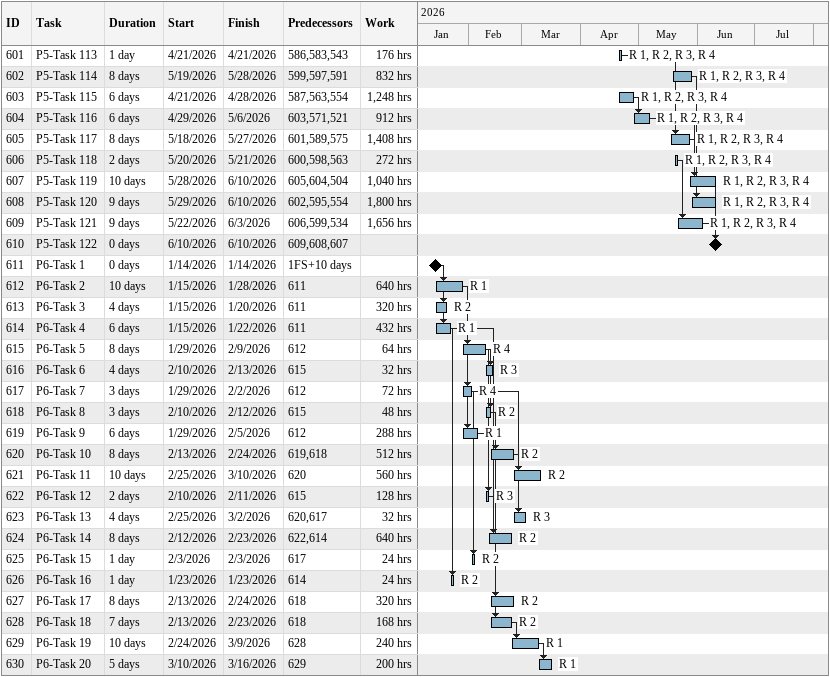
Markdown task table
| ID | Task | Duration | Start | Finish | Predecessors | Resources | Work (h) |
|---|---|---|---|---|---|---|---|
| 601 | P5-Task 113 | 1d | 2026-04-21 | 2026-04-21 | 586, 583, 543 | R 1, R 2, R 3, R 4 | 176 |
| 602 | P5-Task 114 | 8d | 2026-05-19 | 2026-05-28 | 599, 597, 591 | R 1, R 2, R 3, R 4 | 832 |
| 603 | P5-Task 115 | 6d | 2026-04-21 | 2026-04-28 | 587, 563, 554 | R 1, R 2, R 3, R 4 | 1248 |
| 604 | P5-Task 116 | 6d | 2026-04-29 | 2026-05-06 | 603, 571, 521 | R 1, R 2, R 3, R 4 | 912 |
| 605 | P5-Task 117 | 8d | 2026-05-18 | 2026-05-27 | 601, 589, 575 | R 1, R 2, R 3, R 4 | 1408 |
| 606 | P5-Task 118 | 2d | 2026-05-20 | 2026-05-21 | 600, 598, 563 | R 1, R 2, R 3, R 4 | 272 |
| 607 | P5-Task 119 | 10d | 2026-05-28 | 2026-06-10 | 605, 604, 504 | R 1, R 2, R 3, R 4 | 1040 |
| 608 | P5-Task 120 | 9d | 2026-05-29 | 2026-06-10 | 602, 595, 554 | R 1, R 2, R 3, R 4 | 1800 |
| 609 | P5-Task 121 | 9d | 2026-05-22 | 2026-06-03 | 606, 599, 534 | R 1, R 2, R 3, R 4 | 1656 |
| 610 | P5-Task 122 | 0d | 2026-06-10 | 2026-06-10 | 609, 608, 607 |  |  |
| 611 | P6-Task 1 | 0d | 2026-01-14 | 2026-01-14 | 1FS+10d |  |  |
| 612 | P6-Task 2 | 10d | 2026-01-15 | 2026-01-28 | 611 | R 1 | 640 |
| 613 | P6-Task 3 | 4d | 2026-01-15 | 2026-01-20 | 611 | R 2 | 320 |
| 614 | P6-Task 4 | 6d | 2026-01-15 | 2026-01-22 | 611 | R 1 | 432 |
| 615 | P6-Task 5 | 8d | 2026-01-29 | 2026-02-09 | 612 | R 4 | 64 |
| 616 | P6-Task 6 | 4d | 2026-02-10 | 2026-02-13 | 615 | R 3 | 32 |
| 617 | P6-Task 7 | 3d | 2026-01-29 | 2026-02-02 | 612 | R 4 | 72 |
| 618 | P6-Task 8 | 3d | 2026-02-10 | 2026-02-12 | 615 | R 2 | 48 |
| 619 | P6-Task 9 | 6d | 2026-01-29 | 2026-02-05 | 612 | R 1 | 288 |
| 620 | P6-Task 10 | 8d | 2026-02-13 | 2026-02-24 | 619, 618 | R 2 | 512 |
| 621 | P6-Task 11 | 10d | 2026-02-25 | 2026-03-10 | 620 | R 2 | 560 |
| 622 | P6-Task 12 | 2d | 2026-02-10 | 2026-02-11 | 615 | R 3 | 128 |
| 623 | P6-Task 13 | 4d | 2026-02-25 | 2026-03-02 | 620, 617 | R 3 | 32 |
| 624 | P6-Task 14 | 8d | 2026-02-12 | 2026-02-23 | 622, 614 | R 2 | 640 |
| 625 | P6-Task 15 | 1d | 2026-02-03 | 2026-02-03 | 617 | R 2 | 24 |
| 626 | P6-Task 16 | 1d | 2026-01-23 | 2026-01-23 | 614 | R 2 | 24 |
| 627 | P6-Task 17 | 8d | 2026-02-13 | 2026-02-24 | 618 | R 2 | 320 |
| 628 | P6-Task 18 | 7d | 2026-02-13 | 2026-02-23 | 618 | R 2 | 168 |
| 629 | P6-Task 19 | 10d | 2026-02-24 | 2026-03-09 | 628 | R 1 | 240 |
| 630 | P6-Task 20 | 5d | 2026-03-10 | 2026-03-16 | 629 | R 1 | 200 |
